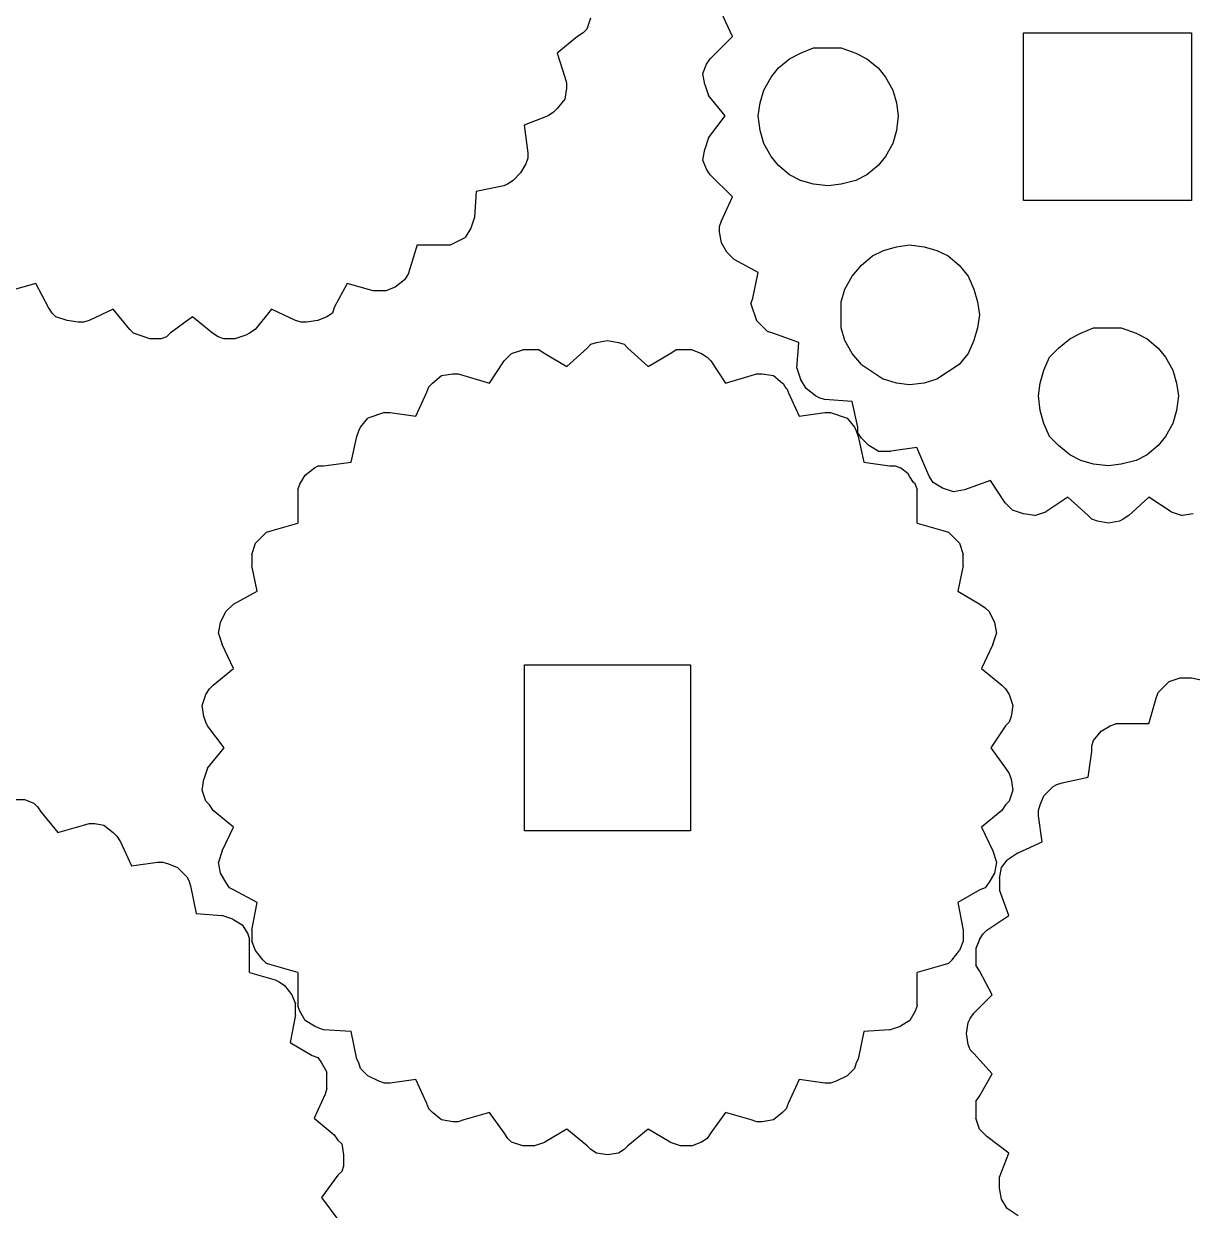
# Model space of a CAD drawing. Extents: x -1891 to 1891, y -1891 to 1891.
# Drawn here: x -1143 to -606, y -524 to 22 of the extents above; entities that cross this region are included whole.
import ezdxf

# ---------------------------------------------------------------- set-up
doc = ezdxf.new("R2010")
doc.units = 0
doc.header["$MEASUREMENT"] = 0
doc.layers.get('0').update_dxf_attribs({"linetype": 'CONTINUOUS'})

msp = doc.modelspace()

# ---------------------------------------------------------------- linework, layer by layer
for p, q in [((-882.643224, 24.12288), (-884.336556, 19.042884)), ((-817.449888, 15.65622), (-822.529896, 26.662884)), ((-886.029888, 17.349552), (-888.569892, 15.65622)), ((-884.336556, 19.042884), (-886.029888, 17.349552)), ((-683.676564, -59.69712), (-683.676564, 17.349552)), ((-683.676564, 17.349552), (-606.629892, 17.349552)), ((-606.629892, 17.349552), (-606.629892, -59.69712)), ((-888.569892, 15.65622), (-897.883224, 8.03622)), ((-817.449888, 15.65622), (-827.609892, 5.496216)), ((-897.883224, 8.03622), (-894.49656, -2.970456)), ((-829.303224, 2.956212), (-827.609892, 5.496216)), ((-796.283232, 1.26288), (-791.203224, 5.496216)), ((-791.203224, 5.496216), (-786.123228, 8.03622)), ((-786.123228, 8.03622), (-780.19656, 10.576212)), ((-780.19656, 10.576212), (-767.496564, 10.576212)), ((-767.496564, 10.576212), (-760.723224, 8.03622)), ((-760.723224, 8.03622), (-755.643228, 5.496216)), ((-755.643228, 5.496216), (-750.563232, 1.26288)), ((-830.996556, -1.277112), (-829.303224, 2.956212)), ((-799.669896, -2.970456), (-796.283232, 1.26288)), ((-750.563232, 1.26288), (-747.176556, -2.970456)), ((-894.49656, -2.970456), (-893.649888, -5.510448)), ((-830.149896, -6.35712), (-830.996556, -1.277112)), ((-803.05656, -8.897112), (-799.669896, -2.970456)), ((-747.176556, -2.970456), (-743.789892, -8.897112)), ((-893.649888, -8.050452), (-894.49656, -13.130448)), ((-893.649888, -5.510448), (-893.649888, -8.050452)), ((-830.149896, -6.35712), (-828.456564, -11.437116)), ((-804.749892, -14.82378), (-803.05656, -8.897112)), ((-743.789892, -8.897112), (-742.09656, -14.82378)), ((-894.49656, -13.130448), (-897.883224, -17.363784)), ((-820.836564, -20.750448), (-828.456564, -11.437116)), ((-805.596564, -20.750448), (-804.749892, -14.82378)), ((-742.09656, -14.82378), (-741.249888, -20.750448)), ((-902.11656, -20.750448), (-913.123224, -24.983784)), ((-899.576556, -19.057116), (-902.11656, -20.750448)), ((-897.883224, -17.363784), (-899.576556, -19.057116)), ((-828.456564, -30.910452), (-820.836564, -20.750448)), ((-804.749892, -27.523788), (-805.596564, -20.750448)), ((-741.249888, -20.750448), (-742.09656, -27.523788)), ((-913.123224, -24.983784), (-911.429892, -37.68378)), ((-828.456564, -30.910452), (-830.149896, -35.990448)), ((-803.05656, -33.450456), (-804.749892, -27.523788)), ((-742.09656, -27.523788), (-743.789892, -33.450456)), ((-911.429892, -37.68378), (-911.429892, -40.223784)), ((-830.996556, -41.070456), (-830.149896, -35.990448)), ((-799.669896, -39.377112), (-803.05656, -33.450456)), ((-743.789892, -33.450456), (-747.176556, -39.377112)), ((-912.276564, -42.763788), (-914.816556, -46.997112)), ((-911.429892, -40.223784), (-912.276564, -42.763788)), ((-829.303224, -45.30378), (-830.996556, -41.070456)), ((-796.283232, -43.610448), (-799.669896, -39.377112)), ((-791.203224, -47.843784), (-796.283232, -43.610448)), ((-750.563232, -43.610448), (-755.643228, -47.843784)), ((-747.176556, -39.377112), (-750.563232, -43.610448)), ((-914.816556, -46.997112), (-918.203232, -50.383788)), ((-827.609892, -47.843784), (-829.303224, -45.30378)), ((-827.609892, -47.843784), (-817.449888, -58.003788)), ((-786.123228, -50.383788), (-791.203224, -47.843784)), ((-755.643228, -47.843784), (-760.723224, -50.383788)), ((-922.436556, -52.92378), (-935.136564, -55.463784)), ((-920.743224, -52.07712), (-922.436556, -52.92378)), ((-918.203232, -50.383788), (-920.743224, -52.07712)), ((-780.19656, -52.07712), (-786.123228, -50.383788)), ((-773.423232, -52.92378), (-780.19656, -52.07712)), ((-767.496564, -52.07712), (-773.423232, -52.92378)), ((-760.723224, -50.383788), (-767.496564, -52.07712)), ((-935.136564, -55.463784), (-935.983224, -67.31712)), ((-822.529896, -69.010452), (-817.449888, -58.003788)), ((-606.629892, -59.69712), (-683.676564, -59.69712)), ((-935.983224, -67.31712), (-937.676556, -72.397116)), ((-823.376556, -71.550456), (-822.529896, -69.010452)), ((-937.676556, -72.397116), (-940.21656, -76.630452)), ((-823.376556, -74.090448), (-823.376556, -71.550456)), ((-822.529896, -79.170456), (-823.376556, -74.090448)), ((-962.229888, -80.017116), (-965.616564, -91.02378)), ((-962.229888, -80.017116), (-946.989888, -80.017116)), ((-946.989888, -80.017116), (-940.21656, -76.630452)), ((-819.989892, -83.40378), (-822.529896, -79.170456)), ((-748.023228, -82.55712), (-742.09656, -80.863788)), ((-742.09656, -80.863788), (-736.169892, -80.017116)), ((-736.169892, -80.017116), (-729.396564, -80.863788)), ((-729.396564, -80.863788), (-723.469896, -82.55712)), ((-819.989892, -83.40378), (-816.603228, -86.790456)), ((-805.596564, -92.717112), (-816.603228, -86.790456)), ((-758.183232, -89.330448), (-753.103224, -85.097112)), ((-753.103224, -85.097112), (-748.023228, -82.55712)), ((-723.469896, -82.55712), (-718.389888, -85.097112)), ((-718.389888, -85.097112), (-713.309892, -89.330448)), ((-965.616564, -91.02378), (-966.463224, -93.563784)), ((-762.416556, -94.410456), (-758.183232, -89.330448)), ((-713.309892, -89.330448), (-709.076556, -94.410456)), ((-1137.489888, -97.79712), (-1149.343224, -101.183784)), ((-1131.563232, -108.803784), (-1137.489888, -97.79712)), ((-994.403232, -97.79712), (-1000.329888, -108.803784)), ((-982.549896, -101.183784), (-994.403232, -97.79712)), ((-968.156556, -96.103788), (-972.389892, -99.490452)), ((-966.463224, -93.563784), (-968.156556, -96.103788)), ((-808.136556, -104.570448), (-805.596564, -92.717112)), ((-765.803232, -100.337112), (-762.416556, -94.410456)), ((-709.076556, -94.410456), (-706.536564, -100.337112)), ((-976.623228, -101.183784), (-982.549896, -101.183784)), ((-972.389892, -99.490452), (-976.623228, -101.183784)), ((-767.496564, -106.26378), (-765.803232, -100.337112)), ((-706.536564, -100.337112), (-704.843232, -106.26378)), ((-1129.869888, -111.343788), (-1131.563232, -108.803784)), ((-1000.329888, -108.803784), (-1001.17656, -111.343788)), ((-808.983228, -107.110452), (-808.136556, -104.570448)), ((-808.983228, -107.110452), (-806.443224, -114.730452)), ((-767.496564, -118.117116), (-767.496564, -106.26378)), ((-704.843232, -106.26378), (-703.99656, -112.190448)), ((-1128.176556, -113.03712), (-1129.869888, -111.343788)), ((-1123.09656, -114.730452), (-1128.176556, -113.03712)), ((-1101.929892, -109.650456), (-1112.936556, -114.730452)), ((-1094.309892, -118.963788), (-1101.929892, -109.650456)), ((-1065.523224, -113.03712), (-1075.683228, -120.65712)), ((-1056.209892, -120.65712), (-1065.523224, -113.03712)), ((-1029.116556, -109.650456), (-1036.736556, -118.963788)), ((-1018.109892, -114.730452), (-1029.116556, -109.650456)), ((-1003.716564, -113.03712), (-1007.949888, -114.730452)), ((-1001.17656, -111.343788), (-1003.716564, -113.03712)), ((-703.99656, -112.190448), (-704.843232, -118.117116)), ((-1118.016564, -115.577112), (-1123.09656, -114.730452)), ((-1115.47656, -115.577112), (-1118.016564, -115.577112)), ((-1112.936556, -114.730452), (-1115.47656, -115.577112)), ((-1092.61656, -120.65712), (-1094.309892, -118.963788)), ((-1036.736556, -118.963788), (-1039.27656, -120.65712)), ((-1015.569888, -115.577112), (-1018.109892, -114.730452)), ((-1013.029896, -115.577112), (-1015.569888, -115.577112)), ((-1007.949888, -114.730452), (-1013.029896, -115.577112)), ((-806.443224, -114.730452), (-801.363228, -119.810448)), ((-798.823224, -120.65712), (-801.363228, -119.810448)), ((-765.803232, -124.043784), (-767.496564, -118.117116)), ((-704.843232, -118.117116), (-706.536564, -124.043784)), ((-657.429888, -120.65712), (-651.503232, -118.117116)), ((-651.503232, -118.117116), (-638.803224, -118.117116)), ((-638.803224, -118.117116), (-632.029896, -120.65712)), ((-1084.99656, -123.197112), (-1092.61656, -120.65712)), ((-1079.916564, -123.197112), (-1084.99656, -123.197112)), ((-1077.37656, -122.350452), (-1079.916564, -123.197112)), ((-1075.683228, -120.65712), (-1077.37656, -122.350452)), ((-1053.669888, -122.350452), (-1056.209892, -120.65712)), ((-1051.129896, -123.197112), (-1053.669888, -122.350452)), ((-1046.049888, -123.197112), (-1051.129896, -123.197112)), ((-1040.969892, -121.50378), (-1046.049888, -123.197112)), ((-1039.27656, -120.65712), (-1040.969892, -121.50378)), ((-882.454892, -125.737116), (-879.914888, -124.890456)), ((-879.914888, -124.890456), (-874.834892, -124.043784)), ((-874.834892, -124.043784), (-869.754896, -124.890456)), ((-869.754896, -124.890456), (-867.214892, -125.737116)), ((-786.969888, -124.890456), (-798.823224, -120.65712)), ((-787.81656, -136.74378), (-786.969888, -124.890456)), ((-762.416556, -129.970452), (-765.803232, -124.043784)), ((-706.536564, -124.043784), (-709.076556, -129.970452)), ((-667.589892, -127.430448), (-662.509896, -123.197112)), ((-662.509896, -123.197112), (-657.429888, -120.65712)), ((-632.029896, -120.65712), (-626.949888, -123.197112)), ((-626.949888, -123.197112), (-621.869892, -127.430448)), ((-918.86156, -129.970452), (-922.248224, -133.357116)), ((-918.86156, -129.970452), (-913.781564, -128.27712)), ((-906.161564, -128.27712), (-913.781564, -128.27712)), ((-906.161564, -128.27712), (-903.62156, -129.970452)), ((-903.62156, -129.970452), (-893.461556, -135.89712)), ((-893.461556, -135.89712), (-884.148224, -127.430448)), ((-884.148224, -127.430448), (-882.454892, -125.737116)), ((-867.214892, -125.737116), (-865.52156, -127.430448)), ((-865.52156, -127.430448), (-856.208228, -135.89712)), ((-856.208228, -135.89712), (-846.048224, -129.970452)), ((-846.048224, -129.970452), (-843.508232, -128.27712)), ((-835.888232, -128.27712), (-843.508232, -128.27712)), ((-835.888232, -128.27712), (-831.654896, -129.970452)), ((-831.654896, -129.970452), (-829.114892, -131.663784)), ((-758.183232, -135.050448), (-762.416556, -129.970452)), ((-709.076556, -129.970452), (-713.309892, -135.050448)), ((-671.823228, -131.663784), (-667.589892, -127.430448)), ((-621.869892, -127.430448), (-618.483228, -131.663784)), ((-929.021564, -143.51712), (-922.248224, -133.357116)), ((-829.114892, -131.663784), (-827.42156, -133.357116)), ((-827.42156, -133.357116), (-820.648232, -143.51712)), ((-758.183232, -135.050448), (-748.023228, -141.823788)), ((-713.309892, -135.050448), (-723.469896, -141.823788)), ((-674.363232, -137.590452), (-671.823228, -131.663784)), ((-618.483228, -131.663784), (-615.096564, -137.590452)), ((-955.268228, -143.51712), (-951.034892, -140.130456)), ((-951.034892, -140.130456), (-945.954896, -139.283784)), ((-945.954896, -139.283784), (-943.414892, -139.283784)), ((-943.414892, -139.283784), (-940.874888, -140.130456)), ((-940.874888, -140.130456), (-929.021564, -143.51712)), ((-820.648232, -143.51712), (-808.794896, -140.130456)), ((-808.794896, -140.130456), (-806.254892, -139.283784)), ((-806.254892, -139.283784), (-803.714888, -139.283784)), ((-803.714888, -139.283784), (-798.634892, -140.130456)), ((-798.634892, -140.130456), (-794.401556, -143.51712)), ((-787.81656, -136.74378), (-786.123228, -141.823788)), ((-676.056564, -143.51712), (-674.363232, -137.590452)), ((-615.096564, -137.590452), (-613.403232, -143.51712)), ((-957.808232, -147.750456), (-956.96156, -145.210452)), ((-956.96156, -145.210452), (-955.268228, -143.51712)), ((-794.401556, -143.51712), (-793.978226, -143.94045)), ((-792.708224, -146.057112), (-793.978226, -143.94045)), ((-792.323383, -146.364985), (-792.708224, -146.057112)), ((-792.323383, -146.364985), (-791.861564, -147.750456)), ((-783.583224, -146.057112), (-786.123228, -141.823788)), ((-779.349888, -149.443788), (-783.583224, -146.057112)), ((-742.09656, -143.51712), (-748.023228, -141.823788)), ((-736.169892, -144.36378), (-742.09656, -143.51712)), ((-729.396564, -143.51712), (-736.169892, -144.36378)), ((-723.469896, -141.823788), (-729.396564, -143.51712)), ((-676.903224, -149.443788), (-676.056564, -143.51712)), ((-613.403232, -143.51712), (-612.55656, -149.443788)), ((-962.888228, -158.75712), (-957.808232, -147.750456)), ((-791.861564, -147.750456), (-786.781556, -158.75712)), ((-777.656556, -150.290448), (-779.349888, -149.443788)), ((-775.116564, -151.13712), (-777.656556, -150.290448)), ((-762.416556, -151.98378), (-775.116564, -151.13712)), ((-759.876564, -163.837116), (-762.416556, -151.98378)), ((-676.056564, -156.217116), (-676.903224, -149.443788)), ((-612.55656, -149.443788), (-613.403232, -156.217116)), ((-977.281556, -157.063788), (-984.901556, -159.60378)), ((-977.281556, -157.063788), (-974.741564, -157.063788)), ((-974.741564, -157.063788), (-962.888228, -158.75712)), ((-786.781556, -158.75712), (-774.928232, -157.063788)), ((-774.928232, -157.063788), (-772.388228, -157.063788)), ((-772.388228, -157.063788), (-764.768228, -159.60378)), ((-674.363232, -162.143784), (-676.056564, -156.217116)), ((-613.403232, -156.217116), (-615.096564, -162.143784)), ((-988.288232, -163.837116), (-984.901556, -159.60378)), ((-764.768228, -159.60378), (-761.381564, -163.837116)), ((-671.823228, -168.070452), (-674.363232, -162.143784)), ((-615.096564, -162.143784), (-618.483228, -168.070452)), ((-992.521556, -179.923788), (-989.981564, -168.070452)), ((-989.981564, -168.070452), (-989.134892, -165.530448)), ((-989.134892, -165.530448), (-988.288232, -163.837116)), ((-761.381564, -163.837116), (-760.534892, -165.530448)), ((-760.534892, -165.530448), (-759.688232, -168.070452)), ((-759.876564, -166.37712), (-759.876564, -163.837116)), ((-758.183232, -168.917112), (-759.876564, -166.37712)), ((-759.688232, -168.070452), (-757.148228, -179.923788)), ((-754.796556, -172.303788), (-758.183232, -168.917112)), ((-667.589892, -172.303788), (-671.823228, -168.070452)), ((-618.483228, -168.070452), (-621.869892, -172.303788)), ((-750.563232, -174.84378), (-754.796556, -172.303788)), ((-732.783228, -173.150448), (-744.636564, -174.84378)), ((-727.703232, -184.990236), (-732.783228, -173.150448)), ((-662.509896, -176.537112), (-667.589892, -172.303788)), ((-621.869892, -172.303788), (-626.949888, -176.537112)), ((-1005.221564, -181.61712), (-992.521556, -179.923788)), ((-757.148228, -179.923788), (-745.294892, -181.61712)), ((-750.563232, -174.84378), (-744.636564, -174.84378)), ((-657.429888, -179.077116), (-662.509896, -176.537112)), ((-651.503232, -180.770448), (-657.429888, -179.077116)), ((-632.029896, -179.077116), (-638.803224, -180.770448)), ((-626.949888, -176.537112), (-632.029896, -179.077116)), ((-1013.688224, -185.836908), (-1009.454888, -182.46378)), ((-1009.454888, -182.46378), (-1007.761556, -181.61712)), ((-1007.761556, -181.61712), (-1005.221564, -181.61712)), ((-745.294892, -181.61712), (-742.754888, -181.61712)), ((-742.754888, -181.61712), (-740.214896, -182.46378)), ((-736.685243, -185.276213), (-740.214896, -182.46378)), ((-735.98156, -186.683568), (-736.685243, -185.276213)), ((-726.85656, -186.683568), (-727.703232, -184.990236)), ((-644.729892, -181.61712), (-651.503232, -180.770448)), ((-638.803224, -180.770448), (-644.729892, -181.61712)), ((-1017.074888, -192.610236), (-1016.228228, -190.070232)), ((-1016.228228, -190.070232), (-1013.688224, -185.836908)), ((-734.288228, -189.223572), (-735.98156, -186.683568)), ((-733.759048, -189.54108), (-734.288228, -189.223572)), ((-733.759048, -189.54108), (-733.441556, -190.070232)), ((-733.441556, -190.070232), (-732.594896, -192.610236)), ((-725.163228, -189.223572), (-726.85656, -186.683568)), ((-720.929892, -191.763576), (-725.163228, -189.223572)), ((-698.916564, -188.3769), (-710.769888, -192.610236)), ((-692.143224, -198.536904), (-698.916564, -188.3769)), ((-1017.074888, -192.610236), (-1017.074888, -207.850236)), ((-732.594896, -207.850236), (-732.594896, -192.610236)), ((-715.849896, -193.456908), (-720.929892, -191.763576)), ((-710.769888, -192.610236), (-715.849896, -193.456908)), ((-663.356556, -195.9969), (-673.51656, -202.77024)), ((-654.043224, -204.463572), (-663.356556, -195.9969)), ((-626.103228, -195.9969), (-635.41656, -204.463572)), ((-615.943224, -202.77024), (-626.103228, -195.9969)), ((-692.143224, -198.536904), (-688.75656, -201.923568)), ((-683.676564, -203.6169), (-688.75656, -201.923568)), ((-678.596556, -204.463572), (-683.676564, -203.6169)), ((-678.596556, -204.463572), (-673.51656, -202.77024)), ((-652.349892, -206.156904), (-654.043224, -204.463572)), ((-649.809888, -207.003576), (-652.349892, -206.156904)), ((-644.729892, -207.850236), (-649.809888, -207.003576)), ((-639.649896, -207.003576), (-644.729892, -207.850236)), ((-637.956564, -206.156904), (-639.649896, -207.003576)), ((-635.41656, -204.463572), (-637.956564, -206.156904)), ((-615.943224, -202.77024), (-610.863228, -204.463572)), ((-605.783232, -203.6169), (-610.863228, -204.463572)), ((-1031.468228, -212.083572), (-1036.548224, -217.163568)), ((-1031.468228, -212.083572), (-1028.928224, -211.2369)), ((-1028.928224, -211.2369), (-1017.074888, -207.850236)), ((-732.594896, -207.850236), (-720.74156, -211.2369)), ((-720.74156, -211.2369), (-718.201556, -212.083572)), ((-713.12156, -217.163568), (-718.201556, -212.083572)), ((-1038.241556, -222.243576), (-1036.548224, -217.163568)), ((-713.12156, -217.163568), (-711.428228, -222.243576)), ((-1038.241556, -222.243576), (-1038.241556, -227.323572)), ((-711.428228, -227.323572), (-711.428228, -222.243576)), ((-1035.701564, -239.176908), (-1038.241556, -227.323572)), ((-711.428228, -227.323572), (-713.968232, -239.176908)), ((-1046.708228, -245.103576), (-1035.701564, -239.176908)), ((-713.968232, -239.176908), (-703.808228, -245.103576)), ((-1046.708228, -245.103576), (-1050.094892, -248.49024)), ((-703.808228, -245.103576), (-701.268224, -246.796908)), ((-1052.634896, -253.570236), (-1050.094892, -248.49024)), ((-701.268224, -246.796908), (-699.574892, -248.49024)), ((-699.574892, -248.49024), (-697.034888, -253.570236)), ((-1053.481556, -258.650232), (-1052.634896, -253.570236)), ((-697.034888, -253.570236), (-696.188228, -258.650232)), ((-1053.481556, -258.650232), (-1051.788224, -263.73024)), ((-697.88156, -263.73024), (-696.188228, -258.650232)), ((-1046.708228, -274.736904), (-1051.788224, -263.73024)), ((-697.88156, -263.73024), (-702.961556, -274.736904)), ((-1056.02156, -282.356904), (-1046.708228, -274.736904)), ((-912.934892, -349.243572), (-912.934892, -273.043572)), ((-912.934892, -273.043572), (-836.734892, -273.043572)), ((-836.734892, -273.043572), (-836.734892, -349.243572)), ((-702.961556, -274.736904), (-693.648224, -282.356904)), ((-1057.714892, -284.050236), (-1056.02156, -282.356904)), ((-693.648224, -282.356904), (-691.954892, -284.050236)), ((-616.789896, -280.663572), (-621.869892, -285.743568)), ((-616.789896, -280.663572), (-611.709888, -278.97024)), ((-611.709888, -278.97024), (-606.629892, -278.97024)), ((-606.629892, -278.97024), (-594.776556, -281.510232)), ((-1061.101556, -291.670236), (-1059.408224, -286.59024)), ((-1059.408224, -286.59024), (-1057.714892, -284.050236)), ((-691.954892, -284.050236), (-690.26156, -286.59024)), ((-690.26156, -286.59024), (-688.568228, -291.670236)), ((-626.103228, -300.136908), (-622.716564, -288.283572)), ((-622.716564, -288.283572), (-621.869892, -285.743568)), ((-1060.254896, -296.750232), (-1061.101556, -291.670236)), ((-688.568228, -291.670236), (-689.414888, -296.750232)), ((-1059.408224, -299.290236), (-1060.254896, -296.750232)), ((-1058.561564, -300.983568), (-1059.408224, -299.290236)), ((-690.26156, -299.290236), (-691.954892, -300.983568)), ((-689.414888, -296.750232), (-690.26156, -299.290236)), ((-1050.941564, -311.143572), (-1058.561564, -300.983568)), ((-691.954892, -300.983568), (-698.728232, -311.143572)), ((-651.503232, -307.756908), (-648.116556, -303.523572)), ((-648.116556, -303.523572), (-643.883232, -300.983568)), ((-643.883232, -300.983568), (-641.343228, -300.136908)), ((-626.103228, -300.136908), (-641.343228, -300.136908)), ((-652.349892, -310.2969), (-651.503232, -307.756908)), ((-652.349892, -312.836904), (-652.349892, -310.2969)), ((-1058.561564, -320.456904), (-1050.941564, -311.143572)), ((-698.728232, -311.143572), (-691.954892, -320.456904)), ((-654.043224, -324.69024), (-652.349892, -312.836904)), ((-1058.561564, -320.456904), (-1060.254896, -325.5369)), ((-691.954892, -320.456904), (-690.26156, -322.996908)), ((-1061.101556, -330.616908), (-1060.254896, -325.5369)), ((-690.26156, -322.996908), (-689.414888, -325.5369)), ((-689.414888, -325.5369), (-688.568228, -330.616908)), ((-665.89656, -327.230232), (-654.043224, -324.69024)), ((-1059.408224, -335.696904), (-1061.101556, -330.616908)), ((-688.568228, -330.616908), (-690.26156, -335.696904)), ((-674.363232, -333.1569), (-670.129896, -328.923576)), ((-670.129896, -328.923576), (-668.436564, -328.076904)), ((-668.436564, -328.076904), (-665.89656, -327.230232)), ((-1147.649892, -334.850232), (-1142.569896, -334.850232)), ((-1142.569896, -334.850232), (-1138.33656, -336.543576)), ((-1138.33656, -336.543576), (-1136.643228, -338.236908)), ((-1057.714892, -337.390236), (-1059.408224, -335.696904)), ((-1056.02156, -339.93024), (-1057.714892, -337.390236)), ((-691.954892, -337.390236), (-693.648224, -339.93024)), ((-690.26156, -335.696904), (-691.954892, -337.390236)), ((-676.903224, -339.93024), (-676.056564, -337.390236)), ((-676.056564, -337.390236), (-674.363232, -333.1569)), ((-1136.643228, -338.236908), (-1134.949896, -340.7769)), ((-1134.949896, -340.7769), (-1127.329896, -350.090232)), ((-1046.708228, -347.55024), (-1056.02156, -339.93024)), ((-693.648224, -339.93024), (-702.961556, -347.55024)), ((-676.903224, -342.470232), (-676.903224, -339.93024)), ((-675.209892, -354.323568), (-676.903224, -342.470232)), ((-1127.329896, -350.090232), (-1115.47656, -346.703568)), ((-1115.47656, -346.703568), (-1112.936556, -345.856908)), ((-1112.936556, -345.856908), (-1110.396564, -345.856908)), ((-1110.396564, -345.856908), (-1106.163228, -346.703568)), ((-1106.163228, -346.703568), (-1101.929892, -350.090232)), ((-1051.788224, -358.556904), (-1046.708228, -347.55024)), ((-702.961556, -347.55024), (-697.88156, -358.556904)), ((-1101.929892, -350.090232), (-1100.23656, -351.783576)), ((-1100.23656, -351.783576), (-1098.543228, -354.323568)), ((-1098.543228, -354.323568), (-1093.463232, -365.330232)), ((-836.734892, -349.243572), (-912.934892, -349.243572)), ((-686.216556, -359.403576), (-675.209892, -354.323568)), ((-1051.788224, -358.556904), (-1053.481556, -363.6369)), ((-697.88156, -358.556904), (-696.188228, -363.6369)), ((-686.216556, -359.403576), (-691.296564, -362.79024)), ((-1093.463232, -365.330232), (-1081.609896, -363.6369)), ((-1081.609896, -363.6369), (-1079.069892, -363.6369)), ((-1079.069892, -363.6369), (-1076.529888, -364.483572)), ((-1076.529888, -364.483572), (-1072.296564, -366.176904)), ((-1052.634896, -368.716908), (-1053.481556, -363.6369)), ((-696.188228, -363.6369), (-697.034888, -368.716908)), ((-693.836556, -366.176904), (-691.296564, -362.79024)), ((-1072.296564, -366.176904), (-1068.063228, -370.41024)), ((-1068.063228, -370.41024), (-1067.216556, -372.103572)), ((-1050.094892, -372.950232), (-1052.634896, -368.716908)), ((-697.034888, -368.716908), (-699.574892, -372.950232)), ((-694.683228, -371.2569), (-693.836556, -366.176904)), ((-1067.216556, -372.103572), (-1066.369896, -374.643576)), ((-1066.369896, -374.643576), (-1063.829892, -387.343572)), ((-1048.40156, -375.490236), (-1050.094892, -372.950232)), ((-1046.708228, -376.336908), (-1048.40156, -375.490236)), ((-701.268224, -375.490236), (-703.808228, -376.336908)), ((-699.574892, -372.950232), (-701.268224, -375.490236)), ((-694.683228, -371.2569), (-694.683228, -376.336908)), ((-1035.701564, -382.263576), (-1046.708228, -376.336908)), ((-703.808228, -376.336908), (-713.968232, -382.263576)), ((-690.449892, -388.190232), (-694.683228, -376.336908)), ((-1038.241556, -394.963572), (-1035.701564, -382.263576)), ((-713.968232, -382.263576), (-711.428228, -394.963572)), ((-1063.829892, -387.343572), (-1051.976556, -388.190232)), ((-1046.89656, -389.883576), (-1051.976556, -388.190232)), ((-1046.89656, -389.883576), (-1042.663224, -392.423568)), ((-1042.663224, -392.423568), (-1040.123232, -396.656904)), ((-700.609896, -394.963572), (-690.449892, -388.190232)), ((-1040.123232, -396.656904), (-1039.27656, -399.196908)), ((-1038.241556, -394.963572), (-1038.241556, -400.043568)), ((-711.428228, -394.963572), (-711.428228, -400.043568)), ((-703.99656, -399.196908), (-702.303228, -396.656904)), ((-702.303228, -396.656904), (-700.609896, -394.963572)), ((-1039.27656, -414.436908), (-1039.27656, -399.196908)), ((-1036.548224, -404.276904), (-1038.241556, -400.043568)), ((-711.428228, -400.043568), (-713.12156, -404.276904)), ((-703.99656, -399.196908), (-705.689892, -403.430232)), ((-705.689892, -403.430232), (-705.689892, -411.050232)), ((-1033.16156, -408.51024), (-1036.548224, -404.276904)), ((-1031.468228, -410.203572), (-1033.16156, -408.51024)), ((-716.508224, -408.51024), (-718.201556, -410.203572)), ((-716.508224, -408.51024), (-713.12156, -404.276904)), ((-1028.928224, -411.050232), (-1031.468228, -410.203572)), ((-1017.074888, -414.436908), (-1028.928224, -411.050232)), ((-720.74156, -411.050232), (-732.594896, -414.436908)), ((-718.201556, -410.203572), (-720.74156, -411.050232)), ((-703.99656, -413.590236), (-705.689892, -411.050232)), ((-698.069892, -424.5969), (-703.99656, -413.590236)), ((-1039.27656, -414.436908), (-1027.423224, -417.823572)), ((-1027.423224, -417.823572), (-1025.729892, -418.670232)), ((-1025.729892, -418.670232), (-1023.189888, -420.363576)), ((-1017.074888, -414.436908), (-1017.074888, -429.676908)), ((-732.594896, -429.676908), (-732.594896, -414.436908)), ((-1023.189888, -420.363576), (-1019.803224, -424.5969)), ((-1019.803224, -424.5969), (-1018.109892, -428.830236)), ((-706.536564, -433.063572), (-698.069892, -424.5969)), ((-1018.109892, -433.910232), (-1018.109892, -428.830236)), ((-1016.228228, -432.2169), (-1017.074888, -429.676908)), ((-732.594896, -429.676908), (-733.441556, -432.2169)), ((-1018.109892, -433.910232), (-1020.649896, -446.61024)), ((-1013.688224, -436.450236), (-1016.228228, -432.2169)), ((-733.441556, -432.2169), (-735.98156, -436.450236)), ((-709.076556, -437.296908), (-708.229896, -435.603576)), ((-708.229896, -435.603576), (-706.536564, -433.063572)), ((-1009.454888, -438.99024), (-1013.688224, -436.450236)), ((-1007.761556, -439.8369), (-1009.454888, -438.99024)), ((-1005.221564, -440.683572), (-1007.761556, -439.8369)), ((-992.521556, -441.530232), (-1005.221564, -440.683572)), ((-989.981564, -454.23024), (-992.521556, -441.530232)), ((-757.148228, -441.530232), (-759.688232, -454.23024)), ((-745.294892, -440.683572), (-757.148228, -441.530232)), ((-745.294892, -440.683572), (-740.214896, -438.99024)), ((-735.98156, -436.450236), (-740.214896, -438.99024)), ((-709.923228, -442.376904), (-709.076556, -437.296908)), ((-1020.649896, -446.61024), (-1010.489892, -452.536908)), ((-709.076556, -447.4569), (-709.923228, -442.376904)), ((-1010.489892, -452.536908), (-1007.949888, -453.383568)), ((-708.229896, -449.996904), (-709.076556, -447.4569)), ((-706.536564, -451.690236), (-708.229896, -449.996904)), ((-698.069892, -461.003568), (-706.536564, -451.690236)), ((-1007.949888, -453.383568), (-1006.256556, -455.923572)), ((-1006.256556, -455.923572), (-1003.716564, -460.156908)), ((-989.134892, -455.923572), (-989.981564, -454.23024)), ((-988.288232, -458.463576), (-989.134892, -455.923572)), ((-760.534892, -455.923572), (-761.381564, -458.463576)), ((-759.688232, -454.23024), (-760.534892, -455.923572)), ((-1003.716564, -467.776908), (-1003.716564, -460.156908)), ((-984.901556, -461.85024), (-988.288232, -458.463576)), ((-979.82156, -464.390232), (-984.901556, -461.85024)), ((-764.768228, -461.85024), (-769.848224, -464.390232)), ((-761.381564, -458.463576), (-764.768228, -461.85024)), ((-703.99656, -471.163572), (-698.069892, -461.003568)), ((-1003.716564, -467.776908), (-1004.563224, -470.3169)), ((-977.281556, -465.236904), (-979.82156, -464.390232)), ((-974.741564, -465.236904), (-977.281556, -465.236904)), ((-962.888228, -463.543572), (-974.741564, -465.236904)), ((-957.808232, -474.550236), (-962.888228, -463.543572)), ((-786.781556, -463.543572), (-791.861564, -474.550236)), ((-774.928232, -465.236904), (-786.781556, -463.543572)), ((-772.388228, -465.236904), (-774.928232, -465.236904)), ((-769.848224, -464.390232), (-772.388228, -465.236904)), ((-1004.563224, -470.3169), (-1009.643232, -481.323576)), ((-705.689892, -473.703576), (-703.99656, -471.163572)), ((-705.689892, -473.703576), (-705.689892, -481.323576)), ((-956.96156, -477.09024), (-957.808232, -474.550236)), ((-955.268228, -478.783572), (-956.96156, -477.09024)), ((-951.034892, -482.170236), (-955.268228, -478.783572)), ((-929.021564, -478.783572), (-940.874888, -482.170236)), ((-922.248224, -488.096904), (-929.021564, -478.783572)), ((-820.648232, -478.783572), (-827.42156, -488.096904)), ((-808.794896, -482.170236), (-820.648232, -478.783572)), ((-794.401556, -478.783572), (-798.634892, -482.170236)), ((-792.708224, -477.09024), (-794.401556, -478.783572)), ((-791.861564, -474.550236), (-792.708224, -477.09024)), ((-1009.643232, -481.323576), (-1000.329888, -488.943576)), ((-945.954896, -483.016908), (-951.034892, -482.170236)), ((-943.414892, -483.016908), (-945.954896, -483.016908)), ((-940.874888, -482.170236), (-943.414892, -483.016908)), ((-806.254892, -483.016908), (-808.794896, -482.170236)), ((-803.714888, -483.016908), (-806.254892, -483.016908)), ((-798.634892, -482.170236), (-803.714888, -483.016908)), ((-703.99656, -486.403572), (-705.689892, -481.323576)), ((-1000.329888, -488.943576), (-998.636556, -491.483568)), ((-920.554892, -490.636908), (-922.248224, -488.096904)), ((-918.86156, -492.33024), (-920.554892, -490.636908)), ((-893.461556, -486.403572), (-903.62156, -492.33024)), ((-884.148224, -494.023572), (-893.461556, -486.403572)), ((-856.208228, -486.403572), (-865.52156, -494.023572)), ((-846.048224, -492.33024), (-856.208228, -486.403572)), ((-829.114892, -490.636908), (-831.654896, -492.33024)), ((-827.42156, -488.096904), (-829.114892, -490.636908)), ((-703.99656, -486.403572), (-700.609896, -489.790236)), ((-690.449892, -497.410236), (-700.609896, -489.790236)), ((-998.636556, -491.483568), (-996.943224, -493.1769)), ((-996.943224, -493.1769), (-996.096564, -498.256908)), ((-913.781564, -494.023572), (-918.86156, -492.33024)), ((-908.701556, -494.023572), (-913.781564, -494.023572)), ((-908.701556, -494.023572), (-903.62156, -492.33024)), ((-882.454892, -495.716904), (-884.148224, -494.023572)), ((-879.914888, -497.410236), (-882.454892, -495.716904)), ((-867.214892, -495.716904), (-869.754896, -497.410236)), ((-865.52156, -494.023572), (-867.214892, -495.716904)), ((-846.048224, -492.33024), (-840.968228, -494.023572)), ((-835.888232, -494.023572), (-840.968228, -494.023572)), ((-831.654896, -492.33024), (-835.888232, -494.023572)), ((-996.096564, -498.256908), (-996.096564, -503.336904)), ((-874.834892, -498.256908), (-879.914888, -497.410236)), ((-869.754896, -497.410236), (-874.834892, -498.256908)), ((-694.683228, -508.4169), (-690.449892, -497.410236)), ((-996.943224, -505.876908), (-998.636556, -507.57024)), ((-996.096564, -503.336904), (-996.943224, -505.876908)), ((-998.636556, -507.57024), (-1006.256556, -517.730232)), ((-694.683228, -513.496908), (-694.683228, -508.4169)), ((-1006.256556, -517.730232), (-998.636556, -527.890236)), ((-693.836556, -518.576904), (-694.683228, -513.496908)), ((-691.296564, -522.81024), (-693.836556, -518.576904)), ((-686.216556, -526.196904), (-691.296564, -522.81024))]:
    msp.add_line(p, q)

doc.saveas('drawing.dxf')
